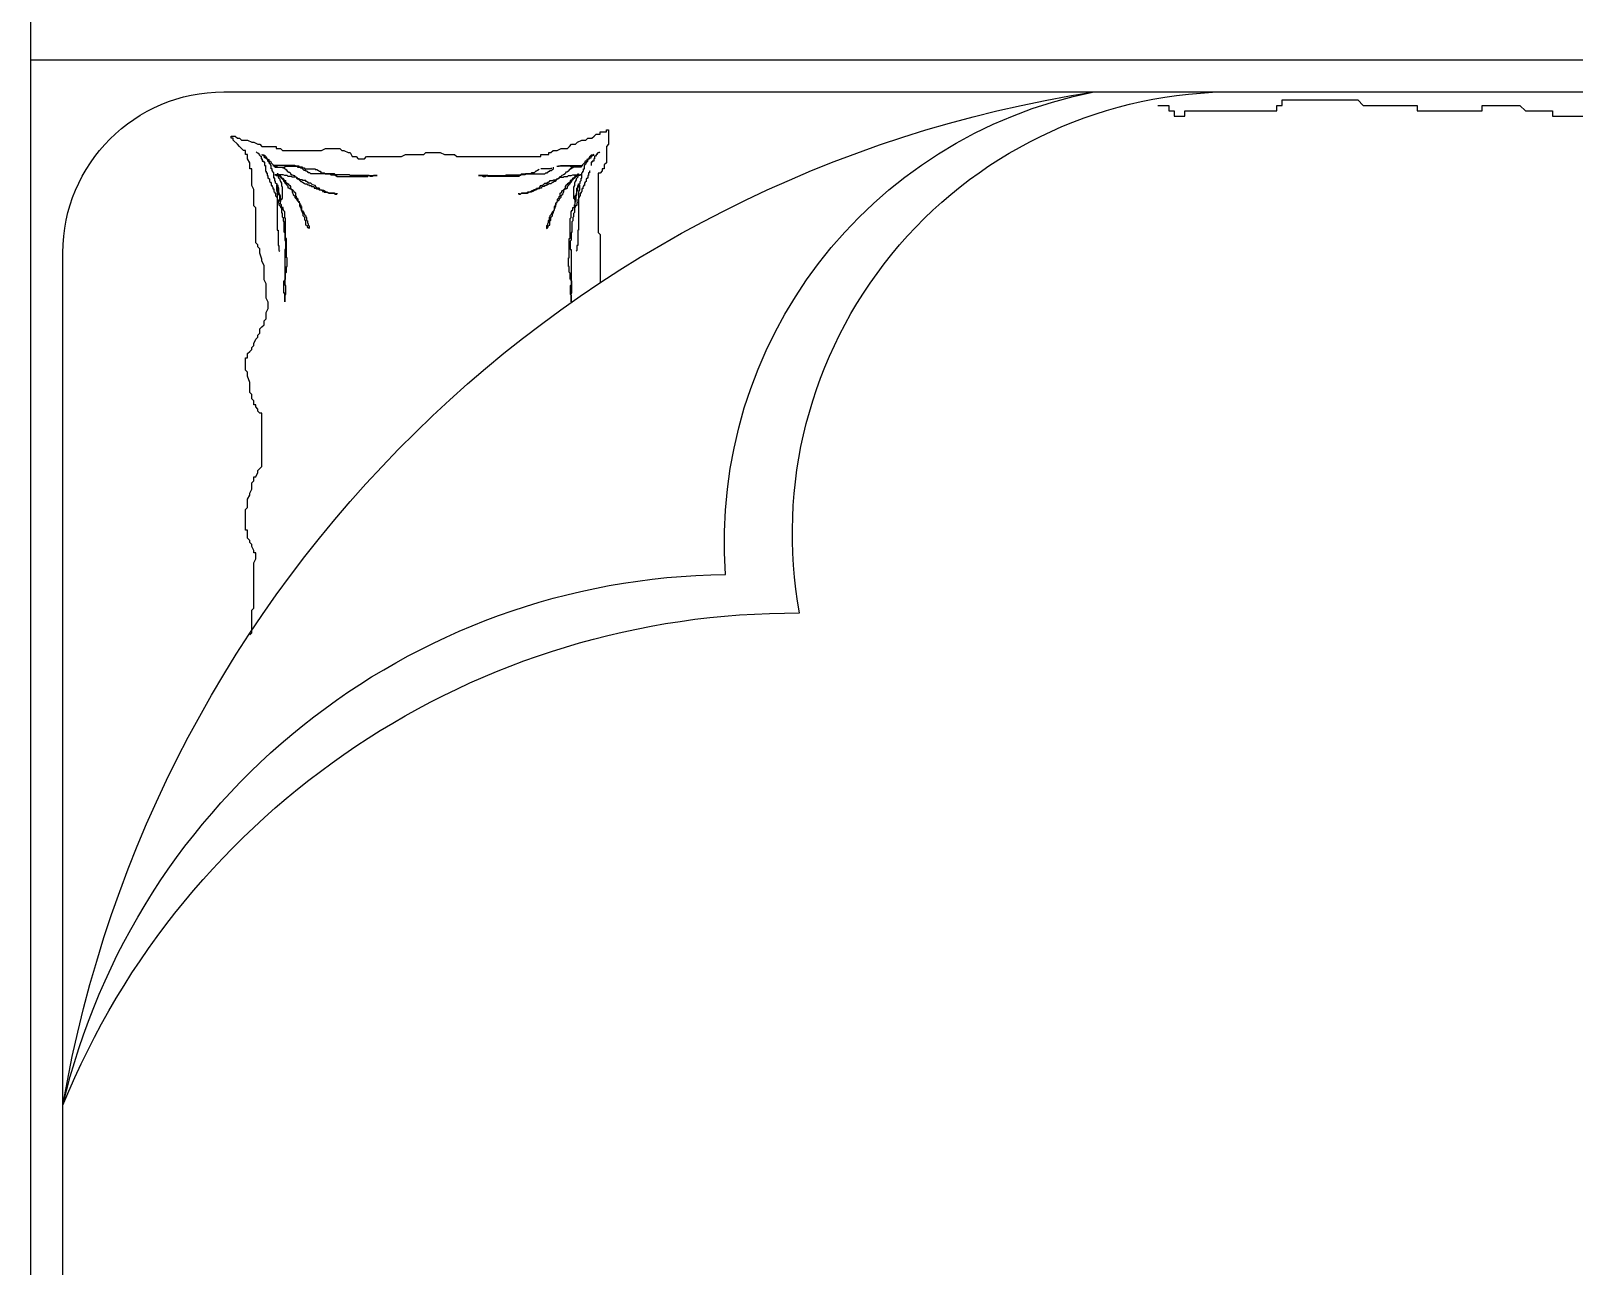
# Model space of a CAD drawing. Header units: metres. Extents: x -107 to 62, y 472 to 1032.
# Drawn here: x 17.515 to 18.524, y 510.746 to 511.554 of the extents above; entities that cross this region are included whole.
import ezdxf

# ---------------------------------------------------------------- set-up
doc = ezdxf.new("R2010")
doc.units = ezdxf.units.M
doc.header["$MEASUREMENT"] = 0
doc.layers.get('0').update_dxf_attribs({"color": 8})
doc.layers.add('A-GR- wall$0$A-WALL', color=254, linetype='Continuous')
doc.layers.add('A-GR-FURN$0$TEFRIŞ', color=11, linetype='Continuous')

# ---------------------------------------------------------------- blocks, each defined once
blk = doc.blocks.new('A-GR- wall')
at = {"layer": 'A-GR- wall$0$A-WALL'}
blk.add_line((17786, 3135.9), (17786, 6385.9), dxfattribs=at)
blk = doc.blocks.new('A-GR-FURN$0$1')
at = {"layer": 'A-GR-FURN$0$TEFRIŞ'}
for p, q in [((-1761.895, 788.112), (-1911.895, 788.112)), ((-1911.895, 788.112), (-1911.895, 598.112)), ((-1773.895, 786.112), (-1899.895, 786.112)), ((-1909.895, 776.112), (-1909.895, 610.112))]:
    blk.add_line(p, q, dxfattribs=at)
at = {"layer": 'A-GR-FURN$0$TEFRIŞ', "color": 8}
for p, q in [((-1907.02, 775.645), (-1907.147, 775.645)), ((-1907.147, 775.645), (-1907.147, 775.39)), ((-1907.02, 775.517), (-1907.02, 775.645)), ((-1906.892, 775.517), (-1907.02, 775.517)), ((-1906.637, 775.262), (-1906.892, 775.517)), ((-1907.147, 775.39), (-1907.02, 775.262)), ((-1907.02, 775.262), (-1907.02, 775.135)), ((-1907.02, 775.135), (-1906.892, 775.007)), ((-1906.892, 775.007), (-1906.892, 774.625)), ((-1906.892, 774.625), (-1906.765, 774.37)), ((-1906.509, 775.135), (-1906.637, 775.262)), ((-1906.254, 774.88), (-1906.509, 775.135)), ((-1906.254, 774.752), (-1906.254, 774.88)), ((-1905.999, 774.752), (-1906.254, 774.752)), ((-1905.999, 774.625), (-1905.999, 774.752)), ((-1905.744, 774.625), (-1905.999, 774.625)), ((-1905.489, 774.497), (-1905.744, 774.625)), ((-1905.106, 774.497), (-1905.489, 774.497)), ((-1905.106, 774.37), (-1905.106, 774.497)), ((-1893.751, 774.497), (-1893.879, 774.37)), ((-1893.624, 774.625), (-1893.751, 774.497)), ((-1893.369, 774.625), (-1893.624, 774.625)), ((-1892.603, 774.752), (-1893.369, 774.752)), ((-1893.369, 774.752), (-1893.369, 774.625)), ((-1892.475, 774.625), (-1892.603, 774.752)), ((-1892.22, 774.625), (-1892.475, 774.625)), ((-1891.838, 774.497), (-1892.22, 774.625)), ((-1891.2, 774.497), (-1891.838, 774.497)), ((-1891.072, 774.37), (-1891.2, 774.497)), ((-1884.948, 774.497), (-1885.203, 774.37)), ((-1884.821, 774.497), (-1884.948, 774.497)), ((-1884.565, 774.625), (-1884.821, 774.497)), ((-1884.055, 774.625), (-1884.565, 774.625)), ((-1883.927, 774.752), (-1884.055, 774.625)), ((-1882.652, 774.752), (-1883.927, 774.752)), ((-1882.652, 774.625), (-1882.652, 774.752)), ((-1882.141, 774.625), (-1882.652, 774.625)), ((-1882.014, 774.497), (-1882.141, 774.625)), ((-1881.886, 774.497), (-1882.014, 774.497)), ((-1881.759, 774.37), (-1881.886, 774.497)), ((-1876.145, 774.497), (-1876.273, 774.37)), ((-1906.765, 774.37), (-1906.765, 774.242)), ((-1906.765, 774.242), (-1906.637, 773.987)), ((-1906.637, 773.987), (-1906.637, 773.86)), ((-1906.637, 773.86), (-1906.509, 773.732)), ((-1906.509, 773.732), (-1906.509, 772.84)), ((-1906.162, 774.092), (-1906.109, 774.04)), ((-1906.109, 774.04), (-1906.109, 773.988)), ((-1906.109, 773.988), (-1906.057, 773.935)), ((-1906.057, 773.935), (-1906.005, 773.935)), ((-1906.005, 773.935), (-1906.005, 773.883)), ((-1906.005, 773.883), (-1905.952, 773.883)), ((-1905.952, 773.726), (-1906.005, 773.726)), ((-1906.005, 773.726), (-1905.952, 773.674)), ((-1905.952, 773.883), (-1905.9, 773.831)), ((-1905.952, 773.622), (-1905.952, 773.726)), ((-1905.952, 773.674), (-1905.952, 773.57)), ((-1905.9, 773.622), (-1905.952, 773.622)), ((-1905.952, 773.57), (-1905.9, 773.517)), ((-1905.9, 773.831), (-1905.9, 773.779)), ((-1905.9, 773.779), (-1905.743, 773.779)), ((-1905.9, 773.57), (-1905.9, 773.622)), ((-1905.795, 773.57), (-1905.9, 773.57)), ((-1905.9, 773.517), (-1905.848, 773.465)), ((-1905.795, 773.465), (-1905.795, 773.57)), ((-1905.743, 773.779), (-1905.743, 773.726)), ((-1905.743, 773.726), (-1905.586, 773.726)), ((-1905.586, 773.726), (-1905.586, 773.622)), ((-1905.586, 773.622), (-1905.534, 773.622)), ((-1905.534, 773.622), (-1905.534, 773.57)), ((-1905.534, 773.57), (-1905.325, 773.57)), ((-1905.325, 773.57), (-1905.325, 773.517)), ((-1905.325, 773.517), (-1904.958, 773.517)), ((-1904.085, 774.37), (-1905.106, 774.37)), ((-1904.958, 773.517), (-1904.958, 773.465)), ((-1903.83, 774.242), (-1904.085, 774.37)), ((-1902.81, 774.242), (-1903.83, 774.242)), ((-1902.682, 774.115), (-1902.81, 774.242)), ((-1900.513, 774.115), (-1902.682, 774.115)), ((-1900.386, 773.987), (-1900.513, 774.115)), ((-1900.258, 773.987), (-1900.386, 773.987)), ((-1900.13, 773.86), (-1900.258, 773.987)), ((-1899.875, 773.86), (-1900.13, 773.86)), ((-1899.492, 773.732), (-1899.875, 773.86)), ((-1899.365, 773.732), (-1899.492, 773.732)), ((-1899.11, 773.605), (-1899.365, 773.732)), ((-1898.217, 773.605), (-1899.11, 773.605)), ((-1897.961, 773.478), (-1898.217, 773.605)), ((-1895.665, 773.605), (-1895.793, 773.478)), ((-1895.41, 773.605), (-1895.665, 773.605)), ((-1895.282, 773.732), (-1895.41, 773.605)), ((-1895.155, 773.86), (-1895.282, 773.732)), ((-1894.899, 773.86), (-1895.155, 773.86)), ((-1894.772, 773.987), (-1894.899, 773.86)), ((-1894.644, 773.987), (-1894.772, 773.987)), ((-1894.517, 774.115), (-1894.644, 773.987)), ((-1894.262, 774.242), (-1894.517, 774.115)), ((-1894.134, 774.242), (-1894.262, 774.242)), ((-1894.006, 774.37), (-1894.134, 774.242)), ((-1893.879, 774.37), (-1894.006, 774.37)), ((-1890.817, 774.37), (-1891.072, 774.37)), ((-1890.689, 774.242), (-1890.817, 774.37)), ((-1890.434, 774.242), (-1890.689, 774.242)), ((-1890.434, 774.115), (-1890.434, 774.242)), ((-1890.307, 774.115), (-1890.434, 774.115)), ((-1890.179, 773.987), (-1890.307, 774.115)), ((-1890.051, 773.987), (-1890.179, 773.987)), ((-1889.924, 773.86), (-1890.051, 773.987)), ((-1889.924, 773.732), (-1889.924, 773.86)), ((-1886.607, 773.732), (-1889.924, 773.732)), ((-1886.351, 773.987), (-1886.607, 773.732)), ((-1886.224, 773.987), (-1886.351, 773.987)), ((-1885.969, 774.115), (-1886.224, 773.987)), ((-1885.714, 774.242), (-1885.969, 774.242)), ((-1885.969, 774.242), (-1885.969, 774.115)), ((-1885.586, 774.37), (-1885.714, 774.242)), ((-1885.203, 774.37), (-1885.586, 774.37)), ((-1881.631, 774.37), (-1881.759, 774.37)), ((-1881.376, 774.242), (-1881.631, 774.37)), ((-1881.248, 774.242), (-1881.376, 774.242)), ((-1881.248, 774.115), (-1881.248, 774.242)), ((-1880.865, 774.115), (-1881.248, 774.115)), ((-1880.61, 774.242), (-1880.865, 774.115)), ((-1877.803, 774.242), (-1880.61, 774.242)), ((-1877.676, 774.37), (-1877.803, 774.242)), ((-1876.273, 774.37), (-1877.676, 774.37)), ((-1906.509, 772.84), (-1906.382, 772.84)), ((-1906.382, 772.84), (-1906.382, 772.585)), ((-1906.382, 772.585), (-1906.254, 772.458)), ((-1905.848, 773.465), (-1905.743, 773.413)), ((-1905.743, 773.465), (-1905.795, 773.465)), ((-1905.743, 773.413), (-1905.743, 773.465)), ((-1905.691, 773.413), (-1905.743, 773.413)), ((-1905.743, 773.413), (-1905.691, 773.308)), ((-1905.691, 773.361), (-1905.691, 773.413)), ((-1905.586, 773.361), (-1905.691, 773.361)), ((-1905.691, 773.308), (-1905.586, 773.308)), ((-1905.534, 773.308), (-1905.586, 773.361)), ((-1905.586, 773.308), (-1905.586, 773.204)), ((-1905.586, 773.204), (-1905.482, 773.151)), ((-1905.534, 773.256), (-1905.534, 773.308)), ((-1905.429, 773.256), (-1905.534, 773.256)), ((-1905.482, 773.151), (-1905.429, 773.099)), ((-1905.429, 773.204), (-1905.429, 773.256)), ((-1905.377, 773.204), (-1905.429, 773.204)), ((-1905.429, 773.099), (-1905.325, 772.995)), ((-1905.325, 773.151), (-1905.377, 773.204)), ((-1905.115, 773.151), (-1905.325, 773.151)), ((-1905.325, 771.688), (-1905.325, 773.047)), ((-1905.325, 773.047), (-1905.325, 772.995)), ((-1905.325, 772.995), (-1905.272, 772.942)), ((-1905.325, 772.995), (-1905.272, 772.995)), ((-1905.272, 772.995), (-1905.272, 772.942)), ((-1905.272, 772.942), (-1905.272, 772.838)), ((-1905.272, 772.942), (-1905.22, 772.942)), ((-1905.272, 772.838), (-1905.22, 772.786)), ((-1905.22, 772.942), (-1905.22, 772.472)), ((-1905.22, 772.786), (-1905.22, 772.315)), ((-1905.115, 773.099), (-1905.115, 773.151)), ((-1904.958, 773.099), (-1905.115, 773.099)), ((-1904.958, 773.465), (-1904.854, 773.465)), ((-1904.958, 773.047), (-1904.958, 773.099)), ((-1904.906, 773.047), (-1904.958, 773.047)), ((-1904.854, 772.995), (-1904.906, 773.047)), ((-1904.854, 773.465), (-1904.854, 773.413)), ((-1904.854, 773.413), (-1904.697, 773.413)), ((-1904.54, 772.995), (-1904.854, 772.995)), ((-1904.801, 772.733), (-1904.801, 772.786)), ((-1904.801, 772.786), (-1904.749, 772.786)), ((-1904.749, 772.733), (-1904.801, 772.733)), ((-1904.749, 772.42), (-1904.749, 772.942)), ((-1904.749, 772.942), (-1904.749, 772.89)), ((-1904.749, 772.89), (-1904.697, 772.838)), ((-1904.749, 772.786), (-1904.697, 772.733)), ((-1904.749, 772.681), (-1904.749, 772.733)), ((-1904.697, 772.681), (-1904.749, 772.681)), ((-1904.697, 773.413), (-1904.697, 773.361)), ((-1904.697, 773.361), (-1904.54, 773.361)), ((-1904.697, 772.838), (-1904.697, 772.681)), ((-1904.697, 772.733), (-1904.592, 772.733)), ((-1904.697, 772.681), (-1904.644, 772.629)), ((-1904.697, 772.576), (-1904.697, 772.681)), ((-1904.644, 772.576), (-1904.697, 772.576)), ((-1904.644, 772.629), (-1904.54, 772.524)), ((-1904.592, 772.524), (-1904.644, 772.576)), ((-1904.592, 772.733), (-1904.54, 772.681)), ((-1904.54, 773.361), (-1904.54, 773.308)), ((-1904.54, 773.308), (-1904.488, 773.308)), ((-1904.54, 772.942), (-1904.54, 772.995)), ((-1904.383, 772.942), (-1904.54, 772.942)), ((-1904.54, 772.681), (-1904.488, 772.629)), ((-1904.488, 773.308), (-1904.488, 773.256)), ((-1904.488, 773.256), (-1904.331, 773.256)), ((-1904.488, 772.629), (-1904.435, 772.629)), ((-1904.435, 772.629), (-1904.331, 772.576)), ((-1904.331, 772.89), (-1904.383, 772.942)), ((-1904.331, 773.256), (-1904.278, 773.204)), ((-1904.226, 772.89), (-1904.331, 772.89)), ((-1904.331, 772.576), (-1904.226, 772.524)), ((-1904.278, 773.204), (-1904.226, 773.151)), ((-1904.226, 773.151), (-1904.069, 773.151)), ((-1904.174, 772.838), (-1904.226, 772.89)), ((-1904.174, 772.786), (-1904.174, 772.838)), ((-1903.964, 772.786), (-1904.174, 772.786)), ((-1904.121, 772.786), (-1904.121, 772.838)), ((-1904.121, 772.838), (-1903.807, 772.838)), ((-1904.069, 772.786), (-1904.121, 772.786)), ((-1904.069, 773.151), (-1904.069, 773.099)), ((-1904.069, 773.099), (-1904.017, 773.099)), ((-1904.069, 772.733), (-1904.069, 772.786)), ((-1903.964, 772.733), (-1904.069, 772.733)), ((-1904.017, 773.099), (-1903.964, 773.047)), ((-1903.964, 773.047), (-1903.86, 773.047)), ((-1903.964, 772.733), (-1903.964, 772.786)), ((-1903.755, 772.733), (-1903.964, 772.733)), ((-1903.912, 772.681), (-1903.964, 772.733)), ((-1903.651, 772.681), (-1903.912, 772.681)), ((-1903.86, 773.047), (-1903.86, 772.995)), ((-1903.86, 772.995), (-1903.703, 772.995)), ((-1903.807, 772.838), (-1903.651, 772.786)), ((-1903.703, 772.681), (-1903.755, 772.733)), ((-1903.703, 772.995), (-1903.651, 772.942)), ((-1903.494, 772.681), (-1903.703, 772.681)), ((-1903.651, 772.942), (-1903.598, 772.942)), ((-1903.651, 772.786), (-1901.296, 772.786)), ((-1903.494, 772.629), (-1903.651, 772.681)), ((-1903.598, 772.942), (-1903.598, 772.89)), ((-1903.598, 772.89), (-1903.441, 772.89)), ((-1903.441, 772.629), (-1903.494, 772.681)), ((-1903.441, 772.576), (-1903.494, 772.629)), ((-1903.441, 772.89), (-1903.389, 772.838)), ((-1903.075, 772.629), (-1903.441, 772.629)), ((-1903.075, 772.576), (-1903.441, 772.576)), ((-1903.389, 772.838), (-1903.284, 772.786)), ((-1903.284, 772.786), (-1903.232, 772.786)), ((-1903.232, 772.786), (-1903.18, 772.733)), ((-1903.18, 772.733), (-1903.023, 772.733)), ((-1903.18, 772.524), (-1903.18, 772.576)), ((-1903.18, 772.576), (-1903.075, 772.576)), ((-1903.075, 772.576), (-1903.075, 772.629)), ((-1902.918, 772.576), (-1903.075, 772.576)), ((-1903.023, 772.733), (-1902.97, 772.681)), ((-1902.97, 772.681), (-1902.866, 772.681)), ((-1902.866, 772.524), (-1902.918, 772.576)), ((-1902.866, 772.681), (-1902.814, 772.629)), ((-1902.814, 772.629), (-1902.814, 772.576)), ((-1902.814, 772.576), (-1902.709, 772.576)), ((-1902.709, 772.576), (-1902.709, 772.524)), ((-1901.296, 772.786), (-1901.296, 772.733)), ((-1901.296, 772.733), (-1900.355, 772.733)), ((-1900.355, 772.733), (-1900.355, 772.681)), ((-1900.355, 772.681), (-1900.041, 772.681)), ((-1900.041, 772.681), (-1899.989, 772.629)), ((-1897.068, 773.478), (-1897.961, 773.478)), ((-1896.813, 773.35), (-1897.068, 773.478)), ((-1896.43, 773.35), (-1896.813, 773.35)), ((-1896.175, 773.478), (-1896.43, 773.35)), ((-1895.793, 773.478), (-1896.175, 773.478)), ((-1906.254, 772.458), (-1906.254, 770.036)), ((-1905.272, 771.583), (-1905.325, 771.688)), ((-1905.22, 772.315), (-1905.272, 772.263)), ((-1905.272, 772.263), (-1905.272, 771.531)), ((-1905.22, 772.472), (-1905.168, 772.42)), ((-1905.168, 772.42), (-1905.168, 772.367)), ((-1905.168, 772.367), (-1905.115, 772.315)), ((-1905.115, 772.315), (-1905.115, 772.263)), ((-1905.115, 772.263), (-1905.063, 772.263)), ((-1905.063, 772.263), (-1905.063, 772.211)), ((-1905.063, 772.211), (-1905.011, 772.211)), ((-1905.011, 772.211), (-1905.011, 772.158)), ((-1905.011, 772.158), (-1904.958, 772.158)), ((-1904.958, 772.158), (-1904.906, 772.054)), ((-1904.906, 772.054), (-1904.906, 772.002)), ((-1904.906, 772.002), (-1904.801, 771.949)), ((-1904.801, 771.949), (-1904.749, 771.845)), ((-1904.697, 772.315), (-1904.749, 772.42)), ((-1904.749, 771.845), (-1904.697, 771.74)), ((-1904.697, 772.158), (-1904.697, 772.315)), ((-1904.644, 772.106), (-1904.697, 772.158)), ((-1904.697, 771.74), (-1904.644, 771.688)), ((-1904.644, 771.897), (-1904.644, 772.106)), ((-1904.592, 771.845), (-1904.644, 771.897)), ((-1904.644, 771.688), (-1904.592, 771.583)), ((-1904.54, 772.524), (-1904.592, 772.524)), ((-1904.592, 771.636), (-1904.592, 771.845)), ((-1904.54, 771.531), (-1904.592, 771.636)), ((-1904.54, 772.524), (-1904.54, 772.42)), ((-1904.54, 772.472), (-1904.54, 772.524)), ((-1904.488, 772.472), (-1904.54, 772.472)), ((-1904.54, 772.42), (-1904.435, 772.367)), ((-1904.435, 772.42), (-1904.488, 772.472)), ((-1904.435, 772.367), (-1904.435, 772.42)), ((-1904.435, 772.367), (-1904.383, 772.263)), ((-1904.331, 772.367), (-1904.435, 772.367)), ((-1904.383, 772.263), (-1904.278, 772.263)), ((-1904.331, 772.315), (-1904.331, 772.367)), ((-1904.278, 772.315), (-1904.331, 772.315)), ((-1904.226, 772.263), (-1904.278, 772.315)), ((-1904.278, 772.263), (-1904.226, 772.158)), ((-1904.226, 772.524), (-1904.069, 772.524)), ((-1904.174, 772.263), (-1904.226, 772.263)), ((-1904.226, 772.158), (-1904.174, 772.106)), ((-1904.174, 772.211), (-1904.174, 772.263)), ((-1904.121, 772.211), (-1904.174, 772.211)), ((-1904.174, 772.106), (-1904.121, 772.054)), ((-1904.121, 772.158), (-1904.121, 772.211)), ((-1904.069, 772.158), (-1904.121, 772.158)), ((-1904.121, 772.054), (-1904.069, 772.002)), ((-1904.069, 772.524), (-1903.964, 772.472)), ((-1904.017, 772.106), (-1904.069, 772.158)), ((-1904.069, 772.002), (-1904.017, 771.949)), ((-1903.912, 772.106), (-1904.017, 772.106)), ((-1904.017, 771.949), (-1903.912, 771.949)), ((-1903.964, 772.472), (-1903.284, 772.472)), ((-1903.912, 772.054), (-1903.912, 772.106)), ((-1903.86, 772.002), (-1903.912, 772.054)), ((-1903.912, 771.949), (-1903.807, 771.845)), ((-1903.86, 771.949), (-1903.86, 772.002)), ((-1903.807, 771.897), (-1903.86, 771.949)), ((-1903.807, 771.845), (-1903.807, 771.897)), ((-1903.807, 771.845), (-1903.651, 771.845)), ((-1903.755, 771.792), (-1903.807, 771.845)), ((-1903.703, 771.74), (-1903.755, 771.792)), ((-1903.651, 771.74), (-1903.703, 771.74)), ((-1903.651, 771.845), (-1903.546, 771.792)), ((-1903.598, 771.636), (-1903.651, 771.74)), ((-1903.441, 771.636), (-1903.598, 771.636)), ((-1903.546, 771.792), (-1903.494, 771.792)), ((-1903.494, 771.792), (-1903.441, 771.688)), ((-1903.441, 771.688), (-1903.337, 771.688)), ((-1903.389, 771.583), (-1903.441, 771.636)), ((-1903.337, 771.688), (-1903.232, 771.583)), ((-1903.284, 772.472), (-1903.232, 772.524)), ((-1903.232, 772.524), (-1903.18, 772.524)), ((-1902.709, 772.524), (-1902.866, 772.524)), ((-1902.709, 772.524), (-1902.395, 772.524)), ((-1902.709, 772.42), (-1902.709, 772.524)), ((-1902.552, 772.42), (-1902.709, 772.42)), ((-1902.552, 772.367), (-1902.552, 772.42)), ((-1902.5, 772.367), (-1902.552, 772.367)), ((-1902.447, 772.315), (-1902.5, 772.367)), ((-1902.081, 772.315), (-1902.447, 772.315)), ((-1902.395, 772.524), (-1902.343, 772.472)), ((-1902.343, 772.472), (-1902.133, 772.472)), ((-1902.133, 772.472), (-1902.081, 772.42)), ((-1902.081, 772.42), (-1901.872, 772.42)), ((-1902.029, 772.263), (-1902.081, 772.315)), ((-1900.773, 772.263), (-1902.029, 772.263)), ((-1901.872, 772.42), (-1901.82, 772.367)), ((-1901.82, 772.367), (-1901.192, 772.367)), ((-1901.192, 772.367), (-1901.139, 772.315)), ((-1901.139, 772.315), (-1900.669, 772.315)), ((-1900.773, 772.211), (-1900.773, 772.263)), ((-1899.57, 772.211), (-1900.773, 772.211)), ((-1900.669, 772.315), (-1900.616, 772.263)), ((-1900.616, 772.263), (-1900.093, 772.263)), ((-1900.093, 772.263), (-1900.093, 772.315)), ((-1900.093, 772.315), (-1897.896, 772.315)), ((-1899.57, 772.158), (-1899.57, 772.211)), ((-1899.047, 772.158), (-1899.57, 772.158)), ((-1898.681, 772.211), (-1899.047, 772.211)), ((-1899.047, 772.211), (-1899.047, 772.158)), ((-1898.628, 772.263), (-1898.681, 772.211)), ((-1898.262, 772.263), (-1898.628, 772.263)), ((-1898.21, 772.315), (-1898.262, 772.263)), ((-1898.158, 772.315), (-1898.21, 772.315)), ((-1897.373, 772.367), (-1898.158, 772.367)), ((-1898.158, 772.367), (-1898.158, 772.315)), ((-1897.896, 772.315), (-1897.844, 772.263)), ((-1897.844, 772.263), (-1897.32, 772.263)), ((-1897.373, 772.315), (-1897.373, 772.367)), ((-1896.85, 772.315), (-1897.373, 772.315)), ((-1897.32, 772.263), (-1897.268, 772.315)), ((-1897.268, 772.315), (-1896.85, 772.315)), ((-1905.272, 771.427), (-1905.272, 771.583)), ((-1905.272, 771.531), (-1905.22, 771.531)), ((-1905.22, 771.427), (-1905.272, 771.427)), ((-1905.22, 771.531), (-1905.22, 771.374)), ((-1905.22, 771.217), (-1905.22, 771.427)), ((-1905.22, 771.374), (-1905.168, 771.322)), ((-1905.115, 771.217), (-1905.22, 771.217)), ((-1905.168, 771.322), (-1905.168, 771.113)), ((-1905.168, 771.113), (-1905.115, 771.061)), ((-1905.063, 771.165), (-1905.115, 771.217)), ((-1905.115, 771.061), (-1905.115, 770.433)), ((-1905.011, 771.113), (-1905.063, 771.165)), ((-1905.011, 771.008), (-1905.011, 771.113)), ((-1904.958, 771.008), (-1905.011, 771.008)), ((-1904.958, 770.956), (-1904.958, 771.008)), ((-1904.906, 770.852), (-1904.958, 770.956)), ((-1904.854, 770.852), (-1904.906, 770.852)), ((-1904.854, 770.747), (-1904.854, 770.852)), ((-1904.801, 770.695), (-1904.854, 770.747)), ((-1904.801, 769.231), (-1904.801, 770.695)), ((-1904.592, 771.583), (-1904.54, 771.583)), ((-1904.54, 771.583), (-1904.488, 771.531)), ((-1904.488, 771.479), (-1904.54, 771.531)), ((-1904.488, 771.531), (-1904.488, 771.479)), ((-1904.488, 771.479), (-1904.383, 771.374)), ((-1904.488, 771.427), (-1904.488, 771.479)), ((-1904.435, 771.374), (-1904.488, 771.427)), ((-1904.435, 771.217), (-1904.435, 771.374)), ((-1904.383, 771.217), (-1904.435, 771.217)), ((-1904.383, 771.374), (-1904.331, 771.322)), ((-1904.383, 771.008), (-1904.383, 771.217)), ((-1904.331, 771.008), (-1904.383, 771.008)), ((-1904.331, 771.322), (-1904.331, 771.27)), ((-1904.331, 771.27), (-1904.278, 771.217)), ((-1904.331, 770.956), (-1904.331, 771.008)), ((-1904.278, 770.904), (-1904.331, 770.956)), ((-1904.278, 771.217), (-1904.226, 771.113)), ((-1904.278, 770.852), (-1904.278, 770.904)), ((-1904.226, 770.852), (-1904.278, 770.852)), ((-1904.226, 771.113), (-1904.174, 771.061)), ((-1904.226, 770.695), (-1904.226, 770.852)), ((-1904.121, 770.59), (-1904.226, 770.695)), ((-1904.174, 771.061), (-1904.174, 770.956)), ((-1904.174, 770.956), (-1904.121, 770.852)), ((-1904.121, 770.852), (-1904.121, 770.799)), ((-1904.121, 770.799), (-1904.069, 770.799)), ((-1904.069, 770.799), (-1904.069, 770.695)), ((-1904.069, 770.695), (-1904.017, 770.643)), ((-1904.017, 770.643), (-1904.017, 770.538)), ((-1903.337, 771.583), (-1903.389, 771.583)), ((-1903.232, 771.479), (-1903.337, 771.583)), ((-1903.232, 771.583), (-1903.127, 771.531)), ((-1903.127, 771.479), (-1903.232, 771.479)), ((-1903.127, 771.531), (-1903.075, 771.427)), ((-1903.023, 771.427), (-1903.127, 771.479)), ((-1903.075, 771.427), (-1903.023, 771.427)), ((-1903.023, 771.427), (-1902.97, 771.374)), ((-1902.97, 771.374), (-1903.023, 771.427)), ((-1902.97, 771.374), (-1902.866, 771.374)), ((-1902.814, 771.374), (-1902.97, 771.374)), ((-1902.866, 771.374), (-1902.866, 771.322)), ((-1902.866, 771.322), (-1902.761, 771.322)), ((-1902.709, 771.322), (-1902.814, 771.374)), ((-1902.761, 771.322), (-1902.761, 771.27)), ((-1902.761, 771.27), (-1902.552, 771.27)), ((-1902.552, 771.27), (-1902.709, 771.322)), ((-1902.552, 771.27), (-1902.5, 771.217)), ((-1902.447, 771.217), (-1902.552, 771.27)), ((-1902.5, 771.217), (-1902.447, 771.165)), ((-1902.395, 771.217), (-1902.447, 771.217)), ((-1902.447, 771.165), (-1902.343, 771.113)), ((-1902.29, 771.165), (-1902.395, 771.217)), ((-1902.343, 771.113), (-1902.238, 771.061)), ((-1902.186, 771.165), (-1902.29, 771.165)), ((-1902.238, 771.061), (-1902.186, 771.008)), ((-1902.133, 771.113), (-1902.186, 771.165)), ((-1902.186, 771.008), (-1902.133, 771.008)), ((-1902.081, 771.061), (-1902.133, 771.113)), ((-1902.133, 771.008), (-1902.081, 770.956)), ((-1901.924, 771.061), (-1902.081, 771.061)), ((-1902.081, 770.956), (-1901.924, 770.956)), ((-1901.872, 771.008), (-1901.924, 771.061)), ((-1901.924, 770.956), (-1901.872, 770.904)), ((-1901.61, 771.008), (-1901.872, 771.008)), ((-1901.872, 770.904), (-1901.767, 770.904)), ((-1901.767, 770.904), (-1901.663, 770.852)), ((-1901.663, 770.852), (-1901.61, 770.852)), ((-1901.558, 770.904), (-1901.61, 771.008)), ((-1901.61, 770.852), (-1901.558, 770.799)), ((-1901.506, 770.904), (-1901.558, 770.904)), ((-1901.558, 770.799), (-1901.401, 770.799)), ((-1901.453, 770.852), (-1901.506, 770.904)), ((-1901.401, 770.799), (-1901.453, 770.852)), ((-1906.254, 770.036), (-1906.382, 769.781)), ((-1906.382, 769.781), (-1906.382, 768.889)), ((-1905.115, 770.433), (-1905.063, 770.433)), ((-1905.063, 770.433), (-1905.063, 770.329)), ((-1905.063, 770.329), (-1905.011, 770.224)), ((-1905.011, 770.224), (-1904.958, 770.172)), ((-1904.958, 770.172), (-1904.958, 770.12)), ((-1904.958, 770.12), (-1904.906, 770.068)), ((-1904.906, 770.068), (-1904.854, 770.015)), ((-1904.854, 770.015), (-1904.854, 769.859)), ((-1904.854, 769.859), (-1904.801, 769.806)), ((-1904.801, 769.806), (-1904.801, 769.493)), ((-1904.069, 770.433), (-1904.121, 770.59)), ((-1903.912, 770.329), (-1904.069, 770.433)), ((-1904.017, 770.538), (-1903.964, 770.486)), ((-1903.964, 770.486), (-1903.912, 770.486)), ((-1903.912, 770.486), (-1903.912, 770.381)), ((-1903.912, 770.381), (-1903.86, 770.329)), ((-1903.912, 770.172), (-1903.912, 770.329)), ((-1903.807, 770.12), (-1903.912, 770.172)), ((-1903.86, 770.329), (-1903.86, 770.224)), ((-1903.86, 770.224), (-1903.807, 770.172)), ((-1903.807, 770.172), (-1903.807, 770.015)), ((-1903.755, 770.015), (-1903.807, 770.12)), ((-1903.807, 770.015), (-1903.755, 769.963)), ((-1903.755, 769.911), (-1903.755, 770.015)), ((-1903.755, 769.963), (-1903.703, 769.963)), ((-1903.703, 769.806), (-1903.755, 769.911)), ((-1903.703, 769.963), (-1903.703, 769.859)), ((-1903.703, 769.859), (-1903.651, 769.859)), ((-1903.651, 769.702), (-1903.703, 769.806)), ((-1903.651, 769.859), (-1903.651, 769.649)), ((-1903.598, 769.597), (-1903.651, 769.702)), ((-1906.382, 768.889), (-1906.254, 768.761)), ((-1906.254, 768.761), (-1906.254, 768.634)), ((-1904.801, 769.493), (-1904.749, 769.44)), ((-1904.749, 769.179), (-1904.801, 769.231)), ((-1904.749, 769.44), (-1904.749, 769.231)), ((-1904.749, 769.231), (-1904.697, 769.179)), ((-1904.749, 768.29), (-1904.749, 769.179)), ((-1904.697, 769.179), (-1904.697, 769.127)), ((-1904.697, 769.127), (-1904.644, 769.074)), ((-1904.644, 769.074), (-1904.644, 767.141)), ((-1903.651, 769.649), (-1903.598, 769.545)), ((-1903.598, 769.231), (-1903.598, 769.597)), ((-1903.598, 769.545), (-1903.598, 769.231)), ((-1903.598, 769.231), (-1903.546, 769.179)), ((-1903.546, 769.179), (-1903.598, 769.231)), ((-1903.546, 769.074), (-1903.598, 769.074)), ((-1903.598, 769.074), (-1903.546, 769.074)), ((-1903.546, 769.179), (-1903.546, 769.074)), ((-1903.546, 769.074), (-1903.546, 769.179)), ((-1906.254, 768.634), (-1906.127, 768.379)), ((-1906.127, 768.379), (-1906.127, 768.251)), ((-1906.127, 768.251), (-1905.872, 768.124)), ((-1905.872, 768.124), (-1905.872, 767.869)), ((-1905.872, 767.869), (-1905.744, 767.741)), ((-1904.697, 768.238), (-1904.749, 768.29)), ((-1904.697, 767.088), (-1904.697, 768.238)), ((-1905.744, 767.359), (-1905.872, 767.231)), ((-1905.872, 767.231), (-1905.872, 765.064)), ((-1905.744, 767.741), (-1905.744, 767.359)), ((-1904.644, 767.141), (-1904.697, 767.141)), ((-1904.697, 767.141), (-1904.697, 766.566)), ((-1904.644, 766.984), (-1904.697, 767.088)), ((-1904.697, 766.775), (-1904.644, 766.879)), ((-1904.644, 766.879), (-1904.644, 766.984)), ((-1904.697, 766.566), (-1904.697, 766.775)), ((-1905.872, 765.064), (-1905.999, 764.81)), ((-1905.999, 764.81), (-1905.999, 763.662)), ((-1905.999, 763.662), (-1906.127, 763.535)), ((-1906.127, 763.535), (-1906.127, 762.643)), ((-1906.127, 762.643), (-1905.999, 762.388)), ((-1905.999, 762.388), (-1905.999, 761.75)), ((-1905.999, 761.75), (-1905.872, 761.623)), ((-1905.872, 761.623), (-1905.872, 756.396)), ((-1904.697, 760.265), (-1904.697, 760.056)), ((-1904.697, 759.69), (-1904.697, 760.265)), ((-1904.697, 760.056), (-1904.644, 759.951)), ((-1904.644, 759.847), (-1904.697, 759.742)), ((-1904.697, 759.742), (-1904.697, 758.592)), ((-1904.644, 759.69), (-1904.697, 759.69)), ((-1904.644, 759.951), (-1904.644, 759.847)), ((-1904.644, 757.756), (-1904.644, 759.69)), ((-1904.697, 758.592), (-1904.749, 758.54)), ((-1904.749, 758.54), (-1904.749, 757.652)), ((-1904.749, 757.652), (-1904.801, 757.599)), ((-1904.801, 757.599), (-1904.801, 756.136)), ((-1904.801, 757.338), (-1904.749, 757.39)), ((-1904.801, 757.024), (-1904.801, 757.338)), ((-1904.749, 757.599), (-1904.697, 757.652)), ((-1904.749, 757.39), (-1904.749, 757.599)), ((-1904.697, 757.704), (-1904.644, 757.756)), ((-1904.697, 757.652), (-1904.697, 757.704)), ((-1903.651, 757.181), (-1903.598, 757.286)), ((-1903.598, 757.233), (-1903.651, 757.129)), ((-1903.598, 757.756), (-1903.546, 757.756)), ((-1903.546, 757.756), (-1903.598, 757.756)), ((-1903.598, 757.599), (-1903.546, 757.652)), ((-1903.546, 757.652), (-1903.598, 757.599)), ((-1903.598, 757.286), (-1903.598, 757.599)), ((-1903.598, 757.599), (-1903.598, 757.233)), ((-1903.546, 757.652), (-1903.546, 757.756)), ((-1903.546, 757.756), (-1903.546, 757.652)), ((-1905.872, 756.396), (-1905.999, 756.396)), ((-1905.999, 756.396), (-1905.999, 755.887)), ((-1905.115, 755.77), (-1905.115, 756.397)), ((-1905.063, 756.502), (-1905.011, 756.606)), ((-1905.011, 756.606), (-1904.958, 756.658)), ((-1904.958, 756.711), (-1904.906, 756.763)), ((-1904.958, 756.658), (-1904.958, 756.711)), ((-1904.906, 756.763), (-1904.854, 756.815)), ((-1904.854, 756.972), (-1904.801, 757.024)), ((-1904.854, 756.815), (-1904.854, 756.972)), ((-1904.121, 756.24), (-1904.226, 756.136)), ((-1904.069, 756.397), (-1904.121, 756.24)), ((-1903.912, 756.502), (-1904.069, 756.397)), ((-1904.017, 756.293), (-1903.964, 756.345)), ((-1904.017, 756.188), (-1904.017, 756.293)), ((-1903.964, 756.345), (-1903.912, 756.345)), ((-1903.807, 756.711), (-1903.912, 756.658)), ((-1903.912, 756.658), (-1903.912, 756.502)), ((-1903.912, 756.449), (-1903.86, 756.502)), ((-1903.912, 756.345), (-1903.912, 756.449)), ((-1903.86, 756.606), (-1903.807, 756.658)), ((-1903.86, 756.502), (-1903.86, 756.606)), ((-1903.807, 756.815), (-1903.755, 756.867)), ((-1903.807, 756.658), (-1903.807, 756.815)), ((-1903.755, 756.815), (-1903.807, 756.711)), ((-1903.703, 757.024), (-1903.755, 756.92)), ((-1903.755, 756.92), (-1903.755, 756.815)), ((-1903.755, 756.867), (-1903.703, 756.867)), ((-1903.651, 757.129), (-1903.703, 757.024)), ((-1903.703, 756.972), (-1903.651, 756.972)), ((-1903.703, 756.867), (-1903.703, 756.972)), ((-1903.651, 756.972), (-1903.651, 757.181)), ((-1906.254, 755.377), (-1906.382, 755.122)), ((-1906.127, 755.759), (-1906.254, 755.632)), ((-1906.254, 755.632), (-1906.254, 755.377)), ((-1905.999, 755.887), (-1906.127, 755.887)), ((-1906.127, 755.887), (-1906.127, 755.759)), ((-1905.272, 755.404), (-1905.272, 755.247)), ((-1905.272, 754.568), (-1905.272, 755.299)), ((-1905.115, 755.613), (-1905.22, 755.613)), ((-1905.168, 755.718), (-1905.115, 755.77)), ((-1905.063, 755.665), (-1905.115, 755.613)), ((-1905.011, 755.718), (-1905.063, 755.665)), ((-1905.011, 755.822), (-1905.011, 755.718)), ((-1904.958, 755.822), (-1905.011, 755.822)), ((-1904.906, 755.979), (-1904.958, 755.874)), ((-1904.958, 755.874), (-1904.958, 755.822)), ((-1904.854, 755.979), (-1904.906, 755.979)), ((-1904.801, 756.136), (-1904.854, 756.083)), ((-1904.854, 756.083), (-1904.854, 755.979)), ((-1904.54, 755.299), (-1904.592, 755.195)), ((-1904.488, 755.352), (-1904.54, 755.299)), ((-1904.54, 755.247), (-1904.488, 755.299)), ((-1904.435, 755.456), (-1904.488, 755.404)), ((-1904.488, 755.352), (-1904.383, 755.456)), ((-1904.488, 755.404), (-1904.488, 755.352)), ((-1904.488, 755.299), (-1904.488, 755.352)), ((-1904.435, 755.613), (-1904.435, 755.456)), ((-1904.383, 755.613), (-1904.435, 755.613)), ((-1904.383, 755.822), (-1904.383, 755.613)), ((-1904.331, 755.822), (-1904.383, 755.822)), ((-1904.383, 755.456), (-1904.331, 755.508)), ((-1904.278, 755.927), (-1904.331, 755.874)), ((-1904.331, 755.874), (-1904.331, 755.822)), ((-1904.331, 755.561), (-1904.278, 755.613)), ((-1904.331, 755.508), (-1904.331, 755.561)), ((-1904.278, 755.979), (-1904.278, 755.927)), ((-1904.226, 755.979), (-1904.278, 755.979)), ((-1904.278, 755.613), (-1904.226, 755.718)), ((-1904.226, 756.136), (-1904.226, 755.979)), ((-1904.226, 755.718), (-1904.174, 755.77)), ((-1904.174, 755.874), (-1904.121, 755.979)), ((-1904.174, 755.77), (-1904.174, 755.874)), ((-1904.121, 756.031), (-1904.069, 756.031)), ((-1904.121, 755.979), (-1904.121, 756.031)), ((-1904.069, 756.136), (-1904.017, 756.188)), ((-1904.069, 756.031), (-1904.069, 756.136)), ((-1903.232, 755.352), (-1903.337, 755.247)), ((-1903.127, 755.352), (-1903.232, 755.352)), ((-1903.232, 755.247), (-1903.127, 755.299)), ((-1903.023, 755.404), (-1903.127, 755.352)), ((-1903.127, 755.299), (-1903.075, 755.404)), ((-1903.075, 755.404), (-1903.023, 755.404)), ((-1902.97, 755.456), (-1903.023, 755.404)), ((-1903.023, 755.404), (-1902.97, 755.456)), ((-1902.814, 755.456), (-1902.97, 755.456)), ((-1902.97, 755.456), (-1902.866, 755.456)), ((-1902.866, 755.508), (-1902.761, 755.508)), ((-1902.866, 755.456), (-1902.866, 755.508)), ((-1902.709, 755.508), (-1902.814, 755.456)), ((-1902.761, 755.561), (-1902.552, 755.561)), ((-1902.761, 755.508), (-1902.761, 755.561)), ((-1902.552, 755.561), (-1902.709, 755.508)), ((-1902.447, 755.613), (-1902.552, 755.561)), ((-1902.552, 755.561), (-1902.5, 755.613)), ((-1902.5, 755.613), (-1902.447, 755.665)), ((-1902.447, 755.665), (-1902.343, 755.718)), ((-1902.395, 755.613), (-1902.447, 755.613)), ((-1902.29, 755.665), (-1902.395, 755.613)), ((-1902.343, 755.718), (-1902.238, 755.77)), ((-1902.186, 755.665), (-1902.29, 755.665)), ((-1902.238, 755.77), (-1902.186, 755.822)), ((-1902.186, 755.822), (-1902.133, 755.822)), ((-1902.133, 755.718), (-1902.186, 755.665)), ((-1902.133, 755.822), (-1902.081, 755.874)), ((-1902.081, 755.77), (-1902.133, 755.718)), ((-1902.081, 755.874), (-1901.924, 755.874)), ((-1901.924, 755.77), (-1902.081, 755.77)), ((-1901.924, 755.874), (-1901.872, 755.927)), ((-1901.872, 755.822), (-1901.924, 755.77)), ((-1901.872, 755.927), (-1901.767, 755.927)), ((-1901.61, 755.822), (-1901.872, 755.822)), ((-1901.767, 755.927), (-1901.663, 755.979)), ((-1901.663, 755.979), (-1901.61, 755.979)), ((-1901.61, 755.979), (-1901.558, 756.031)), ((-1901.558, 755.927), (-1901.61, 755.822)), ((-1901.558, 756.031), (-1901.401, 756.031)), ((-1901.506, 755.927), (-1901.558, 755.927)), ((-1901.453, 755.979), (-1901.506, 755.927)), ((-1901.401, 756.031), (-1901.453, 755.979)), ((-1906.509, 754.612), (-1906.637, 754.484)), ((-1906.637, 754.484), (-1906.637, 754.229)), ((-1906.382, 754.739), (-1906.509, 754.612)), ((-1906.382, 755.122), (-1906.382, 754.739)), ((-1905.272, 755.247), (-1905.325, 755.143)), ((-1905.325, 755.143), (-1905.325, 753.784)), ((-1905.22, 754.515), (-1905.272, 754.568)), ((-1905.22, 754.045), (-1905.22, 754.515)), ((-1905.22, 754.359), (-1905.168, 754.411)), ((-1905.22, 753.888), (-1905.22, 754.359)), ((-1905.168, 754.463), (-1905.115, 754.515)), ((-1905.168, 754.411), (-1905.168, 754.463)), ((-1905.115, 754.568), (-1905.063, 754.568)), ((-1905.115, 754.515), (-1905.115, 754.568)), ((-1905.063, 754.62), (-1905.011, 754.62)), ((-1905.063, 754.568), (-1905.063, 754.62)), ((-1905.011, 754.672), (-1904.958, 754.672)), ((-1905.011, 754.62), (-1905.011, 754.672)), ((-1904.958, 754.672), (-1904.906, 754.777)), ((-1904.906, 754.829), (-1904.801, 754.881)), ((-1904.906, 754.777), (-1904.906, 754.829)), ((-1904.801, 754.881), (-1904.749, 754.986)), ((-1904.749, 754.986), (-1904.697, 755.09)), ((-1904.697, 754.515), (-1904.749, 754.411)), ((-1904.749, 754.411), (-1904.749, 753.888)), ((-1904.697, 755.09), (-1904.644, 755.143)), ((-1904.644, 754.724), (-1904.697, 754.672)), ((-1904.697, 754.672), (-1904.697, 754.515)), ((-1904.644, 755.143), (-1904.592, 755.247)), ((-1904.592, 754.986), (-1904.644, 754.934)), ((-1904.644, 754.934), (-1904.644, 754.724)), ((-1904.592, 755.247), (-1904.54, 755.247)), ((-1904.592, 755.195), (-1904.592, 754.986)), ((-1904.54, 754.411), (-1904.435, 754.463)), ((-1904.54, 754.306), (-1904.54, 754.411)), ((-1904.54, 754.359), (-1904.54, 754.306)), ((-1904.488, 754.359), (-1904.54, 754.359)), ((-1904.435, 754.411), (-1904.488, 754.359)), ((-1904.435, 754.463), (-1904.383, 754.568)), ((-1904.435, 754.463), (-1904.435, 754.411)), ((-1904.331, 754.463), (-1904.435, 754.463)), ((-1904.383, 754.568), (-1904.278, 754.568)), ((-1904.331, 754.515), (-1904.331, 754.463)), ((-1904.278, 754.515), (-1904.331, 754.515)), ((-1904.278, 754.568), (-1904.226, 754.672)), ((-1904.226, 754.568), (-1904.278, 754.515)), ((-1904.226, 754.672), (-1904.174, 754.724)), ((-1904.174, 754.568), (-1904.226, 754.568)), ((-1904.174, 754.724), (-1904.121, 754.777)), ((-1904.174, 754.62), (-1904.174, 754.568)), ((-1904.121, 754.62), (-1904.174, 754.62)), ((-1904.121, 754.777), (-1904.069, 754.829)), ((-1904.121, 754.672), (-1904.121, 754.62)), ((-1904.069, 754.672), (-1904.121, 754.672)), ((-1904.069, 754.829), (-1904.017, 754.881)), ((-1904.017, 754.724), (-1904.069, 754.672)), ((-1904.069, 754.306), (-1903.964, 754.359)), ((-1904.017, 754.881), (-1903.912, 754.881)), ((-1903.912, 754.724), (-1904.017, 754.724)), ((-1903.964, 754.359), (-1903.284, 754.359)), ((-1903.912, 754.881), (-1903.807, 754.986)), ((-1903.86, 754.829), (-1903.912, 754.777)), ((-1903.912, 754.777), (-1903.912, 754.724)), ((-1903.807, 754.934), (-1903.86, 754.881)), ((-1903.86, 754.881), (-1903.86, 754.829)), ((-1903.755, 755.038), (-1903.807, 754.986)), ((-1903.807, 754.986), (-1903.807, 754.934)), ((-1903.807, 754.986), (-1903.651, 754.986)), ((-1903.703, 755.09), (-1903.755, 755.038)), ((-1903.651, 755.09), (-1903.703, 755.09)), ((-1903.598, 755.195), (-1903.651, 755.09)), ((-1903.651, 754.986), (-1903.546, 755.038)), ((-1903.441, 755.195), (-1903.598, 755.195)), ((-1903.546, 755.038), (-1903.494, 755.038)), ((-1903.494, 755.038), (-1903.441, 755.143)), ((-1903.389, 755.247), (-1903.441, 755.195)), ((-1903.441, 755.143), (-1903.337, 755.143)), ((-1903.337, 755.247), (-1903.389, 755.247)), ((-1903.337, 755.143), (-1903.232, 755.247)), ((-1903.284, 754.359), (-1903.232, 754.306)), ((-1902.709, 754.411), (-1902.709, 754.306)), ((-1902.552, 754.411), (-1902.709, 754.411)), ((-1902.552, 754.463), (-1902.552, 754.411)), ((-1902.5, 754.463), (-1902.552, 754.463)), ((-1902.447, 754.515), (-1902.5, 754.463)), ((-1902.081, 754.515), (-1902.447, 754.515)), ((-1902.395, 754.306), (-1902.343, 754.359)), ((-1902.343, 754.359), (-1902.133, 754.359)), ((-1902.133, 754.359), (-1902.081, 754.411)), ((-1902.029, 754.568), (-1902.081, 754.515)), ((-1902.081, 754.411), (-1901.872, 754.411)), ((-1900.773, 754.568), (-1902.029, 754.568)), ((-1901.872, 754.411), (-1901.82, 754.463)), ((-1901.82, 754.463), (-1901.192, 754.463)), ((-1901.192, 754.463), (-1901.139, 754.515)), ((-1901.139, 754.515), (-1900.669, 754.515)), ((-1900.773, 754.62), (-1900.773, 754.568)), ((-1899.57, 754.62), (-1900.773, 754.62)), ((-1900.669, 754.515), (-1900.616, 754.568)), ((-1900.616, 754.568), (-1900.093, 754.568)), ((-1900.093, 754.568), (-1900.093, 754.515)), ((-1900.093, 754.515), (-1897.896, 754.515)), ((-1899.57, 754.672), (-1899.57, 754.62)), ((-1899.047, 754.672), (-1899.57, 754.672)), ((-1899.047, 754.62), (-1899.047, 754.672)), ((-1898.681, 754.62), (-1899.047, 754.62)), ((-1898.628, 754.568), (-1898.681, 754.62)), ((-1898.262, 754.568), (-1898.628, 754.568)), ((-1898.21, 754.515), (-1898.262, 754.568)), ((-1898.158, 754.515), (-1898.21, 754.515)), ((-1898.158, 754.463), (-1898.158, 754.515)), ((-1897.373, 754.463), (-1898.158, 754.463)), ((-1897.896, 754.515), (-1897.844, 754.568)), ((-1897.844, 754.568), (-1897.32, 754.568)), ((-1897.373, 754.515), (-1897.373, 754.463)), ((-1896.85, 754.515), (-1897.373, 754.515)), ((-1897.32, 754.568), (-1897.268, 754.515)), ((-1897.268, 754.515), (-1896.85, 754.515)), ((-1906.892, 753.592), (-1907.02, 753.465)), ((-1907.02, 753.465), (-1907.02, 753.21)), ((-1906.765, 754.102), (-1906.892, 753.847)), ((-1906.892, 753.847), (-1906.892, 753.592)), ((-1906.637, 754.229), (-1906.765, 754.102)), ((-1905.9, 753.313), (-1905.848, 753.365)), ((-1905.848, 753.365), (-1905.743, 753.418)), ((-1905.795, 753.365), (-1905.795, 753.261)), ((-1905.743, 753.365), (-1905.795, 753.365)), ((-1905.743, 753.418), (-1905.691, 753.522)), ((-1905.743, 753.418), (-1905.743, 753.365)), ((-1905.691, 753.418), (-1905.743, 753.418)), ((-1905.691, 753.522), (-1905.586, 753.522)), ((-1905.691, 753.47), (-1905.691, 753.418)), ((-1905.586, 753.47), (-1905.691, 753.47)), ((-1905.586, 753.627), (-1905.482, 753.679)), ((-1905.586, 753.522), (-1905.586, 753.627)), ((-1905.534, 753.522), (-1905.586, 753.47)), ((-1905.429, 753.575), (-1905.534, 753.575)), ((-1905.534, 753.575), (-1905.534, 753.522)), ((-1905.482, 753.679), (-1905.429, 753.731)), ((-1905.429, 753.731), (-1905.325, 753.836)), ((-1905.429, 753.627), (-1905.429, 753.575)), ((-1905.377, 753.627), (-1905.429, 753.627)), ((-1905.325, 753.679), (-1905.377, 753.627)), ((-1905.325, 753.836), (-1905.272, 753.888)), ((-1905.325, 753.836), (-1905.272, 753.836)), ((-1905.325, 753.784), (-1905.325, 753.836)), ((-1905.115, 753.679), (-1905.325, 753.679)), ((-1905.272, 753.993), (-1905.22, 754.045)), ((-1905.272, 753.888), (-1905.272, 753.993)), ((-1905.272, 753.888), (-1905.22, 753.888)), ((-1905.272, 753.836), (-1905.272, 753.888)), ((-1905.115, 753.731), (-1905.115, 753.679)), ((-1904.958, 753.731), (-1905.115, 753.731)), ((-1904.958, 753.784), (-1904.958, 753.731)), ((-1904.906, 753.784), (-1904.958, 753.784)), ((-1904.958, 753.365), (-1904.854, 753.365)), ((-1904.958, 753.313), (-1904.958, 753.365)), ((-1904.854, 753.836), (-1904.906, 753.784)), ((-1904.54, 753.836), (-1904.854, 753.836)), ((-1904.854, 753.418), (-1904.697, 753.418)), ((-1904.854, 753.365), (-1904.854, 753.418)), ((-1904.801, 754.097), (-1904.801, 754.045)), ((-1904.749, 754.097), (-1904.801, 754.097)), ((-1904.801, 754.045), (-1904.749, 754.045)), ((-1904.749, 754.15), (-1904.749, 754.097)), ((-1904.697, 754.15), (-1904.749, 754.15)), ((-1904.749, 754.045), (-1904.697, 754.097)), ((-1904.749, 753.94), (-1904.697, 753.993)), ((-1904.749, 753.888), (-1904.749, 753.94)), ((-1904.697, 754.254), (-1904.697, 754.15)), ((-1904.644, 754.254), (-1904.697, 754.254)), ((-1904.697, 754.15), (-1904.644, 754.202)), ((-1904.697, 753.993), (-1904.697, 754.15)), ((-1904.697, 754.097), (-1904.592, 754.097)), ((-1904.697, 753.47), (-1904.54, 753.47)), ((-1904.697, 753.418), (-1904.697, 753.47)), ((-1904.592, 754.306), (-1904.644, 754.254)), ((-1904.644, 754.202), (-1904.54, 754.306)), ((-1904.54, 754.306), (-1904.592, 754.306)), ((-1904.592, 754.097), (-1904.54, 754.15)), ((-1904.54, 754.15), (-1904.488, 754.202)), ((-1904.54, 753.888), (-1904.54, 753.836)), ((-1904.383, 753.888), (-1904.54, 753.888)), ((-1904.54, 753.522), (-1904.488, 753.522)), ((-1904.54, 753.47), (-1904.54, 753.522)), ((-1904.488, 754.202), (-1904.435, 754.202)), ((-1904.488, 753.575), (-1904.331, 753.575)), ((-1904.488, 753.522), (-1904.488, 753.575)), ((-1904.435, 754.202), (-1904.331, 754.254)), ((-1904.331, 753.94), (-1904.383, 753.888)), ((-1904.331, 754.254), (-1904.226, 754.306)), ((-1904.226, 753.94), (-1904.331, 753.94)), ((-1904.331, 753.575), (-1904.278, 753.627)), ((-1904.278, 753.627), (-1904.226, 753.679)), ((-1904.226, 754.306), (-1904.069, 754.306)), ((-1904.174, 753.993), (-1904.226, 753.94)), ((-1904.226, 753.679), (-1904.069, 753.679)), ((-1904.174, 754.045), (-1904.174, 753.993)), ((-1903.964, 754.045), (-1904.174, 754.045)), ((-1904.121, 754.045), (-1904.121, 753.993)), ((-1904.069, 754.045), (-1904.121, 754.045)), ((-1904.121, 753.993), (-1903.807, 753.993)), ((-1904.069, 754.097), (-1904.069, 754.045)), ((-1903.964, 754.097), (-1904.069, 754.097)), ((-1904.069, 753.731), (-1904.017, 753.731)), ((-1904.069, 753.679), (-1904.069, 753.731)), ((-1904.017, 753.731), (-1903.964, 753.784)), ((-1903.912, 754.15), (-1903.964, 754.097)), ((-1903.964, 754.097), (-1903.964, 754.045)), ((-1903.755, 754.097), (-1903.964, 754.097)), ((-1903.964, 753.784), (-1903.86, 753.784)), ((-1903.651, 754.15), (-1903.912, 754.15)), ((-1903.86, 753.836), (-1903.703, 753.836)), ((-1903.86, 753.784), (-1903.86, 753.836)), ((-1903.807, 753.993), (-1903.651, 754.045)), ((-1903.703, 754.15), (-1903.755, 754.097)), ((-1903.494, 754.15), (-1903.703, 754.15)), ((-1903.703, 753.836), (-1903.651, 753.888)), ((-1903.494, 754.202), (-1903.651, 754.15)), ((-1903.651, 754.045), (-1901.296, 754.045)), ((-1903.651, 753.888), (-1903.598, 753.888)), ((-1903.598, 753.94), (-1903.441, 753.94)), ((-1903.598, 753.888), (-1903.598, 753.94)), ((-1903.441, 754.254), (-1903.494, 754.202)), ((-1903.441, 754.202), (-1903.494, 754.15)), ((-1903.075, 754.254), (-1903.441, 754.254)), ((-1903.075, 754.202), (-1903.441, 754.202)), ((-1903.441, 753.94), (-1903.389, 753.993)), ((-1903.389, 753.993), (-1903.284, 754.045)), ((-1903.284, 754.045), (-1903.232, 754.045)), ((-1903.232, 754.306), (-1903.18, 754.306)), ((-1903.232, 754.045), (-1903.18, 754.097)), ((-1903.18, 754.306), (-1903.18, 754.254)), ((-1903.18, 754.254), (-1903.075, 754.254)), ((-1903.18, 754.097), (-1903.023, 754.097)), ((-1903.075, 754.254), (-1903.075, 754.202)), ((-1902.918, 754.254), (-1903.075, 754.254)), ((-1903.023, 754.097), (-1902.97, 754.15)), ((-1902.97, 754.15), (-1902.866, 754.15)), ((-1902.866, 754.306), (-1902.918, 754.254)), ((-1902.709, 754.306), (-1902.866, 754.306)), ((-1902.866, 754.15), (-1902.814, 754.202)), ((-1902.814, 754.254), (-1902.709, 754.254)), ((-1902.814, 754.202), (-1902.814, 754.254)), ((-1902.709, 754.306), (-1902.395, 754.306)), ((-1902.709, 754.254), (-1902.709, 754.306)), ((-1901.296, 754.097), (-1900.355, 754.097)), ((-1901.296, 754.045), (-1901.296, 754.097)), ((-1900.355, 754.15), (-1900.041, 754.15)), ((-1900.355, 754.097), (-1900.355, 754.15)), ((-1900.041, 754.15), (-1899.989, 754.202)), ((-1907.275, 752.7), (-1907.402, 752.7)), ((-1907.402, 752.7), (-1907.402, 752.317)), ((-1907.147, 753.082), (-1907.275, 752.955)), ((-1907.275, 752.955), (-1907.275, 752.7)), ((-1907.02, 753.21), (-1907.147, 753.082)), ((-1906.162, 752.738), (-1906.109, 752.791)), ((-1906.109, 752.843), (-1906.057, 752.895)), ((-1906.109, 752.791), (-1906.109, 752.843)), ((-1906.057, 752.895), (-1906.005, 752.895)), ((-1906.005, 753.104), (-1905.952, 753.156)), ((-1905.952, 753.104), (-1906.005, 753.104)), ((-1906.005, 752.947), (-1905.952, 752.947)), ((-1906.005, 752.895), (-1906.005, 752.947)), ((-1905.952, 753.261), (-1905.9, 753.313)), ((-1905.952, 753.156), (-1905.952, 753.261)), ((-1905.952, 753.209), (-1905.952, 753.104)), ((-1905.9, 753.209), (-1905.952, 753.209)), ((-1905.952, 752.947), (-1905.9, 753)), ((-1905.9, 753.261), (-1905.9, 753.209)), ((-1905.795, 753.261), (-1905.9, 753.261)), ((-1905.9, 753.052), (-1905.743, 753.052)), ((-1905.9, 753), (-1905.9, 753.052)), ((-1905.743, 753.104), (-1905.586, 753.104)), ((-1905.743, 753.052), (-1905.743, 753.104)), ((-1905.586, 753.209), (-1905.534, 753.209)), ((-1905.586, 753.104), (-1905.586, 753.209)), ((-1905.534, 753.261), (-1905.325, 753.261)), ((-1905.534, 753.209), (-1905.534, 753.261)), ((-1905.489, 752.317), (-1905.361, 752.445)), ((-1905.361, 752.445), (-1905.106, 752.445)), ((-1905.106, 752.445), (-1905.106, 752.572)), ((-1905.106, 752.572), (-1904.978, 752.572)), ((-1904.978, 752.572), (-1904.851, 752.7)), ((-1904.851, 752.7), (-1904.851, 752.827)), ((-1904.851, 752.827), (-1901.151, 752.827)), ((-1901.151, 752.827), (-1901.023, 752.7)), ((-1901.023, 752.7), (-1898.027, 752.7)), ((-1907.402, 752.317), (-1907.53, 752.317)), ((-1907.53, 752.317), (-1907.53, 752.19)), ((-1907.53, 752.19), (-1906.637, 752.19)), ((-1906.637, 752.19), (-1906.509, 752.317)), ((-1906.509, 752.317), (-1905.489, 752.317)), ((-1909.057, 718.02), (-1909.057, 717.348)), ((-1909.057, 717.348), (-1908.721, 717.348)), ((-1908.721, 717.348), (-1908.721, 717.012)), ((-1908.721, 717.012), (-1908.385, 717.012)), ((-1908.385, 717.012), (-1908.385, 716.34)), ((-1908.721, 716.34), (-1908.721, 710.627)), ((-1908.385, 716.34), (-1908.721, 716.34)), ((-1909.394, 710.291), (-1909.394, 705.586)), ((-1909.057, 710.291), (-1909.394, 710.291)), ((-1909.057, 710.627), (-1909.057, 710.291)), ((-1908.721, 710.627), (-1909.057, 710.627)), ((-1909.394, 705.586), (-1909.057, 705.25)), ((-1909.057, 705.25), (-1909.057, 701.889)), ((-1909.057, 701.889), (-1908.721, 701.889)), ((-1908.721, 701.889), (-1908.721, 697.857)), ((-1909.057, 697.857), (-1909.057, 695.504)), ((-1908.721, 697.857), (-1909.057, 697.857)), ((-1909.057, 695.504), (-1908.721, 695.168)), ((-1908.721, 695.168), (-1908.721, 693.488)), ((-1908.721, 693.488), (-1908.385, 693.488)), ((-1908.385, 693.488), (-1908.385, 690.8))]:
    blk.add_line(p, q, dxfattribs=at)
at = {"layer": 'A-GR-FURN$0$TEFRIŞ'}
for centre, radius, start, end in [((-1833.796, 710.234), 77, 99.79451, 171.22544), ((-1899.895, 776.112), 10, 90, 180), ((-1837.068, 744.425), 42.83, 103.2633, 179.35675), ((-1881.912, 716.453), 28.524, 85.94663, 168.82682)]:
    blk.add_arc(centre, radius, start, end, dxfattribs=at)
at = {"layer": 'A-GR-FURN$0$TEFRIŞ', "color": 8}
for centre, radius, start, end in [((-1828.315, 740.572), 49.185, 112.19421, 180.31984), ((-1882.451, 713.299), 27.449, 79.6059, 178.81526)]:
    blk.add_arc(centre, radius, start, end, dxfattribs=at)
blk = doc.blocks.new('A-GR-FURN')
at = {"layer": 'A-GR-FURN$0$TEFRIŞ', "xscale": -10.51546037313967, "yscale": 10.51546037313967, "zscale": 10.51546037313964, "rotation": 90}
blk.add_blockref('A-GR-FURN$0$1', (26073.3, -14932.8), dxfattribs=at)

msp = doc.modelspace()

# ---------------------------------------------------------------- block references
at = {"xscale": 0.001, "yscale": 0.001, "zscale": 0.001}
for name in ['A-GR- wall', 'A-GR-FURN']:
    msp.add_blockref(name, (-0.2711, 506.3633), dxfattribs=at)

doc.saveas('drawing.dxf')
